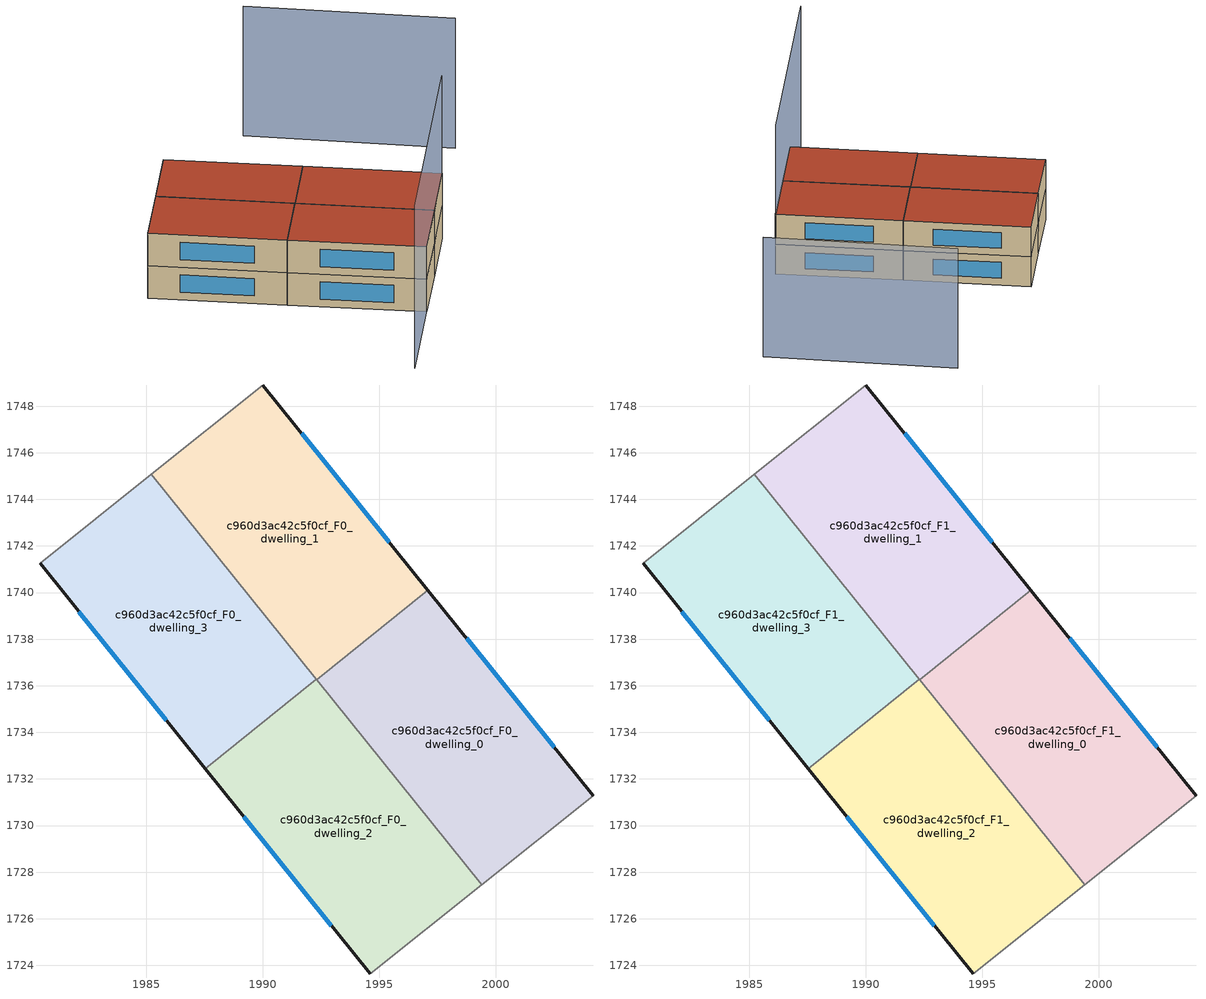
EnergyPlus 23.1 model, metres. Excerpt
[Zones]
c960d3ac42c5f0cf_F0_dwelling_0
 floor ground (EU_floor_Construction): 1997.08,1740.1 2004.17,1731.28 1999.39,1727.46 1992.31,1736.26 z0
 wall outside (EU_wall_Construction): 2004.17,1731.28 1997.08,1740.1 z0:3
 wall to c960d3ac42c5f0cf_F0_dwelling_1 (EU_wall_Construction): 1997.08,1740.1 1992.31,1736.26 z0:3
 wall adiabatic (EU_wall_Construction): 1999.39,1727.46 2004.17,1731.28 z0:3
 wall to c960d3ac42c5f0cf_F0_dwelling_2 (EU_wall_Construction): 1992.31,1736.26 1999.39,1727.46 z0:3
 window (EU_Window_Construction): 2002.5,1733.35 1998.74,1738.03 z0.7:2.3
c960d3ac42c5f0cf_F0_dwelling_1
 floor ground (EU_floor_Construction): 1990,1748.9 1997.08,1740.1 1992.31,1736.26 1985.22,1745.08 z0
 wall outside (EU_wall_Construction): 1997.08,1740.1 1990,1748.9 z0:3
 wall adiabatic (EU_wall_Construction): 1990,1748.9 1985.22,1745.08 z0:3
 wall to c960d3ac42c5f0cf_F0_dwelling_3 (EU_wall_Construction): 1985.22,1745.08 1992.29,1736.28 z0:3
 wall to c960d3ac42c5f0cf_F0_dwelling_2 (EU_wall_Construction): 1992.29,1736.28 1992.31,1736.26 z0:3
 window (EU_Window_Construction): 1995.42,1742.17 1991.66,1746.83 z0.7:2.3
c960d3ac42c5f0cf_F0_dwelling_2
 floor ground (EU_floor_Construction): 1992.29,1736.28 1999.39,1727.46 1994.6,1723.63 1987.52,1732.44 z0
 wall outside (EU_wall_Construction): 1987.52,1732.44 1994.6,1723.63 z0:3
 wall to c960d3ac42c5f0cf_F0_dwelling_3 (EU_wall_Construction): 1992.29,1736.28 1987.52,1732.44 z0:3
 wall adiabatic (EU_wall_Construction): 1994.6,1723.63 1999.39,1727.46 z0:3
 window (EU_Window_Construction): 1989.18,1730.37 1992.94,1725.7 z0.7:2.3
c960d3ac42c5f0cf_F0_dwelling_3
 floor ground (EU_floor_Construction): 1985.22,1745.08 1992.29,1736.28 1987.52,1732.44 1980.43,1741.25 z0
 wall outside (EU_wall_Construction): 1980.43,1741.25 1987.52,1732.44 z0:3
 wall adiabatic (EU_wall_Construction): 1985.22,1745.08 1980.43,1741.25 z0:3
 window (EU_Window_Construction): 1982.1,1739.19 1985.86,1734.51 z0.7:2.3
c960d3ac42c5f0cf_F1_dwelling_0
 floor to c960d3ac42c5f0cf_F0_dwelling_0 (EU_floor_Construction): 1997.08,1740.1 2004.17,1731.28 1999.39,1727.46 1992.31,1736.26 z3
 wall outside (EU_wall_Construction): 2004.17,1731.28 1997.08,1740.1 z3:6
 wall to c960d3ac42c5f0cf_F1_dwelling_1 (EU_wall_Construction): 1997.08,1740.1 1992.31,1736.26 z3:6
 wall adiabatic (EU_wall_Construction): 1999.39,1727.46 2004.17,1731.28 z3:6
 wall to c960d3ac42c5f0cf_F1_dwelling_2 (EU_wall_Construction): 1992.31,1736.26 1999.39,1727.46 z3:6
 window (EU_Window_Construction): 2002.5,1733.35 1998.74,1738.03 z3.7:5.3
 roof outside (EU_roof_Construction): 2004.17,1731.28 1997.08,1740.1 1992.31,1736.26 1999.39,1727.46 z6
c960d3ac42c5f0cf_F1_dwelling_1
 floor to c960d3ac42c5f0cf_F0_dwelling_1 (EU_floor_Construction): 1990,1748.9 1997.08,1740.1 1992.31,1736.26 1985.22,1745.08 z3
 wall outside (EU_wall_Construction): 1997.08,1740.1 1990,1748.9 z3:6
 wall adiabatic (EU_wall_Construction): 1990,1748.9 1985.22,1745.08 z3:6
 wall to c960d3ac42c5f0cf_F1_dwelling_3 (EU_wall_Construction): 1985.22,1745.08 1992.29,1736.28 z3:6
 wall to c960d3ac42c5f0cf_F1_dwelling_2 (EU_wall_Construction): 1992.29,1736.28 1992.31,1736.26 z3:6
 window (EU_Window_Construction): 1995.42,1742.17 1991.66,1746.83 z3.7:5.3
 roof outside (EU_roof_Construction): 1997.08,1740.1 1990,1748.9 1985.22,1745.08 1992.31,1736.26 z6
c960d3ac42c5f0cf_F1_dwelling_2
 floor to c960d3ac42c5f0cf_F0_dwelling_2 (EU_floor_Construction): 1992.29,1736.28 1999.39,1727.46 1994.6,1723.63 1987.52,1732.44 z3
 wall outside (EU_wall_Construction): 1987.52,1732.44 1994.6,1723.63 z3:6
 wall to c960d3ac42c5f0cf_F1_dwelling_3 (EU_wall_Construction): 1992.29,1736.28 1987.52,1732.44 z3:6
 wall adiabatic (EU_wall_Construction): 1994.6,1723.63 1999.39,1727.46 z3:6
 window (EU_Window_Construction): 1989.18,1730.37 1992.94,1725.7 z3.7:5.3
 roof outside (EU_roof_Construction): 1999.39,1727.46 1992.29,1736.28 1987.52,1732.44 1994.6,1723.63 z6
c960d3ac42c5f0cf_F1_dwelling_3
 floor to c960d3ac42c5f0cf_F0_dwelling_3 (EU_floor_Construction): 1985.22,1745.08 1992.29,1736.28 1987.52,1732.44 1980.43,1741.25 z3
 wall outside (EU_wall_Construction): 1980.43,1741.25 1987.52,1732.44 z3:6
 wall adiabatic (EU_wall_Construction): 1985.22,1745.08 1980.43,1741.25 z3:6
 window (EU_Window_Construction): 1982.1,1739.19 1985.86,1734.51 z3.7:5.3
 roof outside (EU_roof_Construction): 1992.29,1736.28 1985.22,1745.08 1980.43,1741.25 1987.52,1732.44 z6
shading: 2015.51,1741 2004.95,1754.6 z0:12; 1987.32,1717.81 2004.13,1731.33 z0:15
[Building]
EU S2 Campaign: North Axis=0; Terrain=City; Solar Distribution=FullExterior
[Site:Location]
Budapest.Ferenc.Liszt.Intl.AP: Latitude=47.437; Longitude=19.256; Time Zone=1; Elevation=185
[SizingPeriod:WeatherFileDays]
AnnualSizingPeriod: Begin Month=1; Begin Day of Month=1; End Month=12; End Day of Month=31; Day of Week for Start Day=Monday; Use Weather File Daylight Saving Period=No; Use Weather File Rain and Snow Indicators=No
[MATERIAL]
EU_InternalMass_Material: Roughness=MediumRough; Thickness=0.1; Conductivity=1; Density=1800; Specific Heat=900; Thermal Absorptance=0.9; Solar Absorptance=0.7; Visible Absorptance=0.7
[MATERIAL:NOMASS] Roughness=MediumRough; Thermal Absorptance=0.9; Solar Absorptance=0.7; Visible Absorptance=0.7
Name | Thermal Resistance
EU_wall_NoMass | 0.832559
EU_roof_NoMass | 1.39638
EU_floor_NoMass | 0.872794
[WINDOWMATERIAL:SIMPLEGLAZINGSYSTEM]
EU_Window_SimpleGlazing: UFactor=2.79869; Solar Heat Gain Coefficient=0.75; Visible Transmittance=0.75
[CONSTRUCTION]
EU_wall_Construction: EU_wall_NoMass
EU_roof_Construction: EU_roof_NoMass
EU_floor_Construction: EU_floor_NoMass
EU_Window_Construction: EU_Window_SimpleGlazing
EU_InternalMass_Construction: EU_InternalMass_Material
[ZONE] Type=1; Multiplier=1; Ceiling Height=autocalculate; Floor Area=autocalculate; Part of Total Floor Area=Yes
Name | Volume
c960d3ac42c5f0cf_F0_dwelling_0; c960d3ac42c5f0cf_F1_dwelling_0 | 207.713
c960d3ac42c5f0cf_F0_dwelling_1; c960d3ac42c5f0cf_F1_dwelling_1 | 207.704
c960d3ac42c5f0cf_F0_dwelling_2; c960d3ac42c5f0cf_F1_dwelling_2 | 207.711
c960d3ac42c5f0cf_F0_dwelling_3; c960d3ac42c5f0cf_F1_dwelling_3 | 207.712
[INTERNALMASS] Construction=EU_InternalMass_Construction
Name | Zone or ZoneList | Surface Area
c960d3ac42c5f0cf_F0_dwelling_0_EU_InternalMass | c960d3ac42c5f0cf_F0_dwelling_0 | 69.2378
c960d3ac42c5f0cf_F0_dwelling_1_EU_InternalMass | c960d3ac42c5f0cf_F0_dwelling_1 | 69.2347
c960d3ac42c5f0cf_F0_dwelling_2_EU_InternalMass | c960d3ac42c5f0cf_F0_dwelling_2 | 69.237
c960d3ac42c5f0cf_F0_dwelling_3_EU_InternalMass | c960d3ac42c5f0cf_F0_dwelling_3 | 69.2374
c960d3ac42c5f0cf_F1_dwelling_0_EU_InternalMass | c960d3ac42c5f0cf_F1_dwelling_0 | 69.2378
c960d3ac42c5f0cf_F1_dwelling_1_EU_InternalMass | c960d3ac42c5f0cf_F1_dwelling_1 | 69.2347
c960d3ac42c5f0cf_F1_dwelling_2_EU_InternalMass | c960d3ac42c5f0cf_F1_dwelling_2 | 69.237
c960d3ac42c5f0cf_F1_dwelling_3_EU_InternalMass | c960d3ac42c5f0cf_F1_dwelling_3 | 69.2374
[OTHEREQUIPMENT] Fuel Type=Electricity; Design Level Calculation Method=Watts/Area; Power per Zone Floor Area=1; Fraction Latent=0; Fraction Radiant=0; Fraction Lost=0; Carbon Dioxide Generation Rate=0; EndUse Subcategory=EU_Step8_InternalGains
Name | Zone or ZoneList or Space or SpaceList | Schedule
EU_Step8_InternalGain_c960d3ac42c5f0cf_F0_dwelling_0_f000 | c960d3ac42c5f0cf_F0_dwelling_0 | EU_Step8_GainSchedule_c960d3ac42c5f0cf_F0_dwelling_0_f000
EU_Step8_InternalGain_c960d3ac42c5f0cf_F0_dwelling_1_f000 | c960d3ac42c5f0cf_F0_dwelling_1 | EU_Step8_GainSchedule_c960d3ac42c5f0cf_F0_dwelling_1_f000
EU_Step8_InternalGain_c960d3ac42c5f0cf_F0_dwelling_2_f000 | c960d3ac42c5f0cf_F0_dwelling_2 | EU_Step8_GainSchedule_c960d3ac42c5f0cf_F0_dwelling_2_f000
EU_Step8_InternalGain_c960d3ac42c5f0cf_F0_dwelling_3_f000 | c960d3ac42c5f0cf_F0_dwelling_3 | EU_Step8_GainSchedule_c960d3ac42c5f0cf_F0_dwelling_3_f000
EU_Step8_InternalGain_c960d3ac42c5f0cf_F1_dwelling_0_f000 | c960d3ac42c5f0cf_F1_dwelling_0 | EU_Step8_GainSchedule_c960d3ac42c5f0cf_F1_dwelling_0_f000
EU_Step8_InternalGain_c960d3ac42c5f0cf_F1_dwelling_1_f000 | c960d3ac42c5f0cf_F1_dwelling_1 | EU_Step8_GainSchedule_c960d3ac42c5f0cf_F1_dwelling_1_f000
EU_Step8_InternalGain_c960d3ac42c5f0cf_F1_dwelling_2_f000 | c960d3ac42c5f0cf_F1_dwelling_2 | EU_Step8_GainSchedule_c960d3ac42c5f0cf_F1_dwelling_2_f000
EU_Step8_InternalGain_c960d3ac42c5f0cf_F1_dwelling_3_f000 | c960d3ac42c5f0cf_F1_dwelling_3 | EU_Step8_GainSchedule_c960d3ac42c5f0cf_F1_dwelling_3_f000
[ZONEVENTILATION:DESIGNFLOWRATE] Schedule=EU_AlwaysOn; Design Flow Rate Calculation Method=AirChanges/Hour; Air Changes per Hour=0.475469; Ventilation Type=Natural; Fan Pressure Rise=0; Fan Total Efficiency=1; Constant Term Coefficient=1; Temperature Term Coefficient=0; Velocity Term Coefficient=0; Velocity Squared Term Coefficient=0; Minimum Indoor Temperature=-100; Maximum Indoor Temperature=100; Delta Temperature=-100; Minimum Outdoor Temperature=-100; Maximum Outdoor Temperature=100; Maximum Wind Speed=40
Name | Zone or ZoneList or Space or SpaceList
EU_ConstantAir_c960d3ac42c5f0cf_F0_dwelling_0 | c960d3ac42c5f0cf_F0_dwelling_0
EU_ConstantAir_c960d3ac42c5f0cf_F0_dwelling_1 | c960d3ac42c5f0cf_F0_dwelling_1
EU_ConstantAir_c960d3ac42c5f0cf_F0_dwelling_2 | c960d3ac42c5f0cf_F0_dwelling_2
EU_ConstantAir_c960d3ac42c5f0cf_F0_dwelling_3 | c960d3ac42c5f0cf_F0_dwelling_3
EU_ConstantAir_c960d3ac42c5f0cf_F1_dwelling_0 | c960d3ac42c5f0cf_F1_dwelling_0
EU_ConstantAir_c960d3ac42c5f0cf_F1_dwelling_1 | c960d3ac42c5f0cf_F1_dwelling_1
EU_ConstantAir_c960d3ac42c5f0cf_F1_dwelling_2 | c960d3ac42c5f0cf_F1_dwelling_2
EU_ConstantAir_c960d3ac42c5f0cf_F1_dwelling_3 | c960d3ac42c5f0cf_F1_dwelling_3
[HVACTEMPLATE:THERMOSTAT] Constant Heating Setpoint=20; Constant Cooling Setpoint=50
EU_HeatOnly_c960d3ac42c5f0cf_F0_dwelling_0; EU_HeatOnly_c960d3ac42c5f0cf_F0_dwelling_1; EU_HeatOnly_c960d3ac42c5f0cf_F0_dwelling_2; EU_HeatOnly_c960d3ac42c5f0cf_F0_dwelling_3; EU_HeatOnly_c960d3ac42c5f0cf_F1_dwelling_0; EU_HeatOnly_c960d3ac42c5f0cf_F1_dwelling_1; EU_HeatOnly_c960d3ac42c5f0cf_F1_dwelling_2; EU_HeatOnly_c960d3ac42c5f0cf_F1_dwelling_3
[HVACTEMPLATE:ZONE:IDEALLOADSAIRSYSTEM] System Availability Schedule=EU_AlwaysOn; Maximum Heating Supply Air Temperature=50; Minimum Cooling Supply Air Temperature=13; Maximum Heating Supply Air Humidity Ratio=0.0156; Minimum Cooling Supply Air Humidity Ratio=0.0077; Heating Limit=NoLimit; Cooling Limit=NoLimit; Heating Availability Schedule=EU_AlwaysOn; Cooling Availability Schedule=EU_CoolingOff; Dehumidification Control Type=ConstantSensibleHeatRatio; Cooling Sensible Heat Ratio=0.7; Dehumidification Setpoint=60; Humidification Control Type=None; Humidification Setpoint=30; Outdoor Air Method=None; Outdoor Air Flow Rate per Person=0.00944; Outdoor Air Flow Rate per Zone Floor Area=0; Outdoor Air Flow Rate per Zone=0; Demand Controlled Ventilation Type=None; Outdoor Air Economizer Type=NoEconomizer; Heat Recovery Type=None; Sensible Heat Recovery Effectiveness=0.7; Latent Heat Recovery Effectiveness=0.65
Name | Template Thermostat
c960d3ac42c5f0cf_F0_dwelling_0 | EU_HeatOnly_c960d3ac42c5f0cf_F0_dwelling_0
c960d3ac42c5f0cf_F0_dwelling_1 | EU_HeatOnly_c960d3ac42c5f0cf_F0_dwelling_1
c960d3ac42c5f0cf_F0_dwelling_2 | EU_HeatOnly_c960d3ac42c5f0cf_F0_dwelling_2
c960d3ac42c5f0cf_F0_dwelling_3 | EU_HeatOnly_c960d3ac42c5f0cf_F0_dwelling_3
c960d3ac42c5f0cf_F1_dwelling_0 | EU_HeatOnly_c960d3ac42c5f0cf_F1_dwelling_0
c960d3ac42c5f0cf_F1_dwelling_1 | EU_HeatOnly_c960d3ac42c5f0cf_F1_dwelling_1
c960d3ac42c5f0cf_F1_dwelling_2 | EU_HeatOnly_c960d3ac42c5f0cf_F1_dwelling_2
c960d3ac42c5f0cf_F1_dwelling_3 | EU_HeatOnly_c960d3ac42c5f0cf_F1_dwelling_3
[SIZING:ZONE] Zone Cooling Design Supply Air Temperature Input Method=SupplyAirTemperature; Zone Cooling Design Supply Air Temperature=13; Zone Heating Design Supply Air Temperature Input Method=SupplyAirTemperature; Zone Heating Design Supply Air Temperature=50; Zone Cooling Design Supply Air Humidity Ratio=0.008; Zone Heating Design Supply Air Humidity Ratio=0.008; Cooling Design Air Flow Method=DesignDay; Cooling Design Air Flow Rate=0; Cooling Minimum Air Flow per Zone Floor Area=0.000762; Cooling Minimum Air Flow=0; Cooling Minimum Air Flow Fraction=0.2; Heating Design Air Flow Method=DesignDay; Heating Design Air Flow Rate=0; Heating Maximum Air Flow per Zone Floor Area=0.002032; Heating Maximum Air Flow=0.141576; Heating Maximum Air Flow Fraction=0.3; Account for Dedicated Outdoor Air System=No; Dedicated Outdoor Air System Control Strategy=NeutralSupplyAir; Dedicated Outdoor Air Low Setpoint Temperature for Design=autosize; Dedicated Outdoor Air High Setpoint Temperature for Design=autosize; Zone Load Sizing Method=Sensible Load Only No Latent Load; Zone Latent Cooling Design Supply Air Humidity Ratio Input Method=HumidityRatioDifference; Zone Cooling Design Supply Air Humidity Ratio Difference=0.005; Zone Latent Heating Design Supply Air Humidity Ratio Input Method=HumidityRatioDifference; Zone Humidification Design Supply Air Humidity Ratio Difference=0.005
c960d3ac42c5f0cf_F0_dwelling_0; c960d3ac42c5f0cf_F0_dwelling_1; c960d3ac42c5f0cf_F0_dwelling_2; c960d3ac42c5f0cf_F0_dwelling_3; c960d3ac42c5f0cf_F1_dwelling_0; c960d3ac42c5f0cf_F1_dwelling_1; c960d3ac42c5f0cf_F1_dwelling_2; c960d3ac42c5f0cf_F1_dwelling_3
[SCHEDULE:CONSTANT]
Name | Hourly Value
EU_AlwaysOn | 1
EU_CoolingOff | 0
[SCHEDULE:FILE] Column Number=1; Rows to Skip at Top=0; Number of Hours of Data=8760; Column Separator=Comma; Interpolate to Timestep=No; Minutes per Item=60; Adjust Schedule for Daylight Savings=Yes
Name | File
EU_Step8_GainSchedule_c960d3ac42c5f0cf_F0_dwelling_0_f000 | ../../schedules/c960d3ac42c5f0cf/c960d3ac42c5f0cf_F0_dwelling_0_f000_gain.csv
EU_Step8_GainSchedule_c960d3ac42c5f0cf_F0_dwelling_1_f000 | ../../schedules/c960d3ac42c5f0cf/c960d3ac42c5f0cf_F0_dwelling_1_f000_gain.csv
EU_Step8_GainSchedule_c960d3ac42c5f0cf_F0_dwelling_2_f000 | ../../schedules/c960d3ac42c5f0cf/c960d3ac42c5f0cf_F0_dwelling_2_f000_gain.csv
EU_Step8_GainSchedule_c960d3ac42c5f0cf_F0_dwelling_3_f000 | ../../schedules/c960d3ac42c5f0cf/c960d3ac42c5f0cf_F0_dwelling_3_f000_gain.csv
EU_Step8_GainSchedule_c960d3ac42c5f0cf_F1_dwelling_0_f000 | ../../schedules/c960d3ac42c5f0cf/c960d3ac42c5f0cf_F1_dwelling_0_f000_gain.csv
EU_Step8_GainSchedule_c960d3ac42c5f0cf_F1_dwelling_1_f000 | ../../schedules/c960d3ac42c5f0cf/c960d3ac42c5f0cf_F1_dwelling_1_f000_gain.csv
EU_Step8_GainSchedule_c960d3ac42c5f0cf_F1_dwelling_2_f000 | ../../schedules/c960d3ac42c5f0cf/c960d3ac42c5f0cf_F1_dwelling_2_f000_gain.csv
EU_Step8_GainSchedule_c960d3ac42c5f0cf_F1_dwelling_3_f000 | ../../schedules/c960d3ac42c5f0cf/c960d3ac42c5f0cf_F1_dwelling_3_f000_gain.csv
